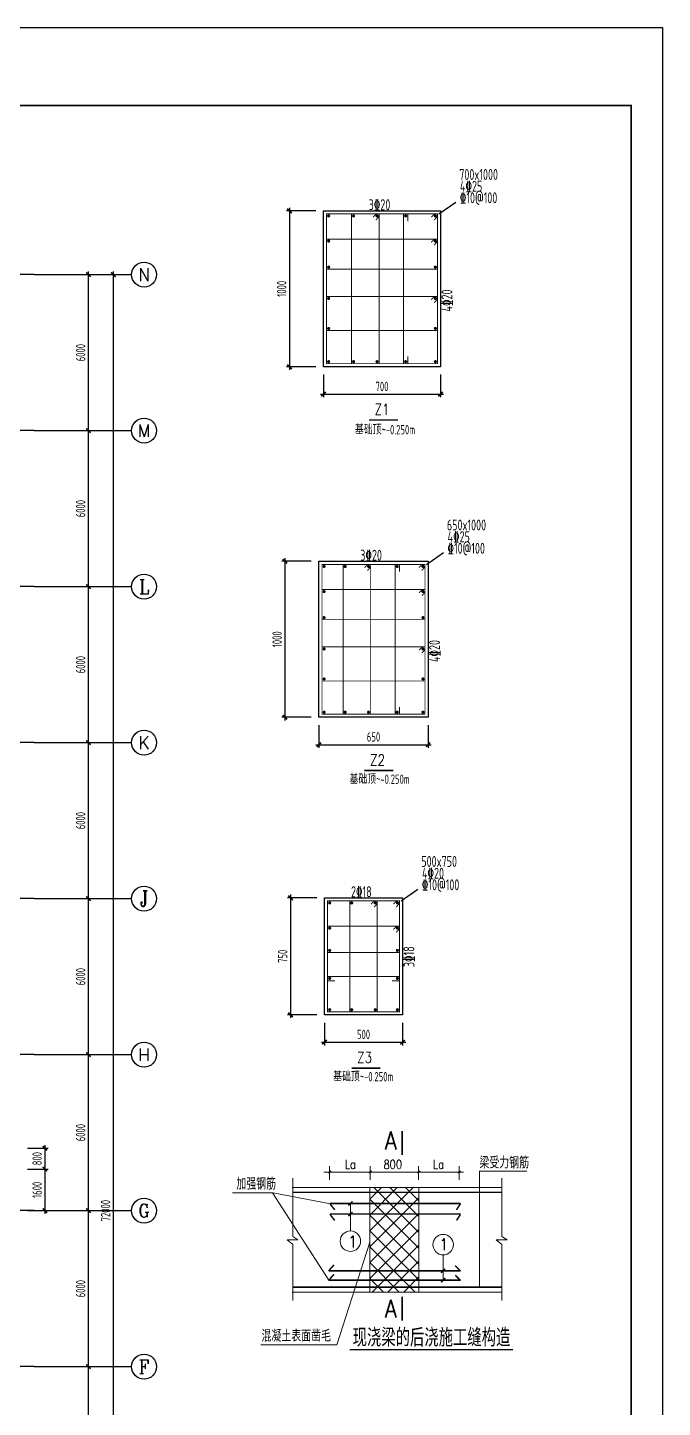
# Model space of a CAD drawing. Extents: x -1389621 to 57380, y -92505 to 283644.
# Drawn here: x -408690 to -384267, y 105500 to 158568 of the extents above; entities that cross this region are included whole.
import ezdxf
from ezdxf.enums import TextEntityAlignment as Align

# ---------------------------------------------------------------- set-up
doc = ezdxf.new("R2010")
doc.units = 0
doc.header["$LTSCALE"] = 100
doc.header["$MEASUREMENT"] = 0
doc.linetypes.add('DOTE', pattern=[2.42, 2, -0.2, 0.02, -0.2])
doc.layers.get('0').update_dxf_attribs({"linetype": 'CONTINUOUS'})
doc.layers.get('Defpoints').update_dxf_attribs({"linetype": 'CONTINUOUS'})
for name, color, linetype in [('120', 7, 'CONTINUOUS'), ('2', 253, 'CONTINUOUS'), ('AXIS', 3, 'CONTINUOUS'), ('AXIS_TEXT', 7, 'CONTINUOUS'), ('BORDER', 7, 'CONTINUOUS'), ('DIM', 3, 'CONTINUOUS'), ('DOTE', 1, 'DOTE'), ('REIN', 1, 'CONTINUOUS'), ('基础', 41, 'CONTINUOUS'), ('柱', 2, 'CONTINUOUS'), ('柱__钢筋标注', 7, 'CONTINUOUS'), ('水平钢筋', 7, 'CONTINUOUS')]:
    doc.layers.add(name, color=color, linetype=linetype)
doc.layers.add('PUB_TEXT', color=7, linetype='CONTINUOUS', lineweight=15)
doc.styles.add('_HZTXT', font='txt.shx', dxfattribs={"width": 0.7, "bigfont": 'HZTXT.shx'})
doc.styles.add('_ROMANT', font='ROMANT.shx', dxfattribs={"width": 0.6})
doc.styles.add('_TCH_AXIS', font='COMPLEX', dxfattribs={"bigfont": 'GBCBIG'})
doc.styles.add('COMPLEX', font='COMPLEX')
doc.styles.add('DIM_FONT', font='SIMPLEX', dxfattribs={"width": 0.7, "bigfont": 'GBCBIG'})
doc.styles.add('HD', font='txt.shx', dxfattribs={"bigfont": 'hztxt.shx'})
doc.styles.get("Standard").update_dxf_attribs({"font": 'txt', "height": 3, "bigfont": 'hztxt'})
doc.styles.add('TSSD_Dimension', font='tssdeng.shx', dxfattribs={"width": 0.7, "bigfont": 'hztxt.shx'})
doc.styles.add('TSSD_REIN', font='Tssdeng.shx', dxfattribs={"width": 0.7, "bigfont": 'hztxt.shx'})
doc.dimstyles.new('TSSD_100_100', dxfattribs={"dimtxt": 300, "dimasz": 100, "dimexe": 100, "dimexo": 250, "dimgap": 100, "dimtad": 1, "dimdec": 0, "dimzin": 0, "dimdsep": 46, "dimtxsty": 'TSSD_Dimension', "dimblk": 'ARCHTICK', "dimblk1": 'ARCHTICK', "dimblk2": 'ARCHTICK', "dimcen": 0, "dimdle": 100, "dimclrt": 7, "dimadec": 0, "dimazin": 0, "dimtfac": 1, "dimtdec": 0, "dimtix": 1, "dimtmove": 2, "dimatfit": 3, "dimfxl": 0, "dimtolj": 1, "dimtzin": 0, "dimarcsym": 0})

# ---------------------------------------------------------------- blocks, each defined once
blk = doc.blocks.new('_DIMX')
blk.add_line((-150, 0), (150, 0))
at = {"const_width": 50}
blk.add_lwpolyline([(-70, -70), (70, 70)], dxfattribs=at)
blk = doc.blocks.new('*X1318')
at = {"color": 0}
for p, q in [((81405, 22008), (82859, 23462)), ((81405, 22538), (82328, 23462)), ((81405, 23069), (81798, 23462)), ((81405, 21478), (83046, 23119)), ((83046, 21959), (81544, 23462)), ((83046, 22490), (82074, 23462)), ((83046, 23020), (82604, 23462)), ((83046, 21429), (81405, 23070)), ((81405, 20947), (83046, 22588)), ((83046, 20899), (81405, 22540)), ((81405, 20417), (83046, 22058)), ((83046, 20369), (81405, 22009)), ((82921, 19963), (81405, 21479)), ((81482, 19963), (83046, 21528)), ((82390, 19963), (81405, 20949)), ((82012, 19963), (83046, 20997)), ((81860, 19963), (81405, 20418)), ((82542, 19963), (83046, 20467))]:
    blk.add_line(p, q, dxfattribs=at)
blk = doc.blocks.new('A$C2E896090')
for p, q in [((1932, 5533), (1932, 3658)), ((8655, 5533), (8655, 3658)), ((3785, 4338), (3785, 4718)), ((3785, 3835), (3785, 4378)), ((1749, 3548), (1932, 3402)), ((2096, 3548), (1749, 3548)), ((1932, 3658), (2096, 3548)), ((8820, 3548), (8472, 3548)), ((8472, 3548), (8655, 3402)), ((8655, 3658), (8820, 3548)), ((1932, 3402), (1932, 1596)), ((8655, 3402), (8655, 1596)), ((6766, 3067), (6766, 2253))]:
    blk.add_line(p, q)
at = {"const_width": 48}
blk.add_lwpolyline([(5446, 951), (5446, 1722)], dxfattribs=at)
at = {"layer": '120', "color": 7, "const_width": 48}
blk.add_lwpolyline([(5446, 6281), (5446, 7052)], dxfattribs=at)
at = {"layer": 'PUB_TEXT'}
for p, q in [((3118, 5483), (3118, 5915)), ((4419, 5483), (4419, 5915)), ((5978, 5483), (5978, 5915)), ((7277, 5483), (7277, 5915)), ((2932, 5729), (7425, 5729)), ((7935, 2004), (7935, 5753)), ((7935, 5753), (9457, 5753)), ((1278, 5060), (0, 5060)), ((3088, 2253), (1278, 5060)), ((1302, 5060), (3142, 4703)), ((1918, 5232), (8651, 5232)), ((4407, 1862), (4407, 5232)), ((5982, 1862), (5982, 5232)), ((4407, 3480), (3349, 181)), ((1918, 1873), (8651, 1873)), ((3349, 181), (907, 181))]:
    blk.add_line(p, q, dxfattribs=at)
at = {"layer": 'PUB_TEXT', "const_width": 48}
for points in [[(3077, 5700), (3165, 5767)], [(4378, 5699), (4467, 5765)], [(5937, 5699), (6026, 5765)], [(7236, 5699), (7325, 5765)], [(1918, 5074), (8651, 5074)], [(3128, 4718), (7324, 4718)], [(3128, 4709), (3281, 4513)], [(7324, 4709), (7193, 4513)], [(3128, 4378), (7324, 4378)], [(3128, 4369), (3281, 4173)], [(7324, 4369), (7193, 4173)], [(3255, 2745), (3081, 2549)], [(7154, 2719), (7328, 2545)], [(3255, 2441), (3081, 2245)], [(3088, 2557), (7316, 2557)], [(3088, 2253), (7316, 2253)], [(7154, 2415), (7328, 2241)], [(1918, 2031), (8651, 2031)], [(3759, 24), (9011, 24)]]:
    blk.add_lwpolyline(points, dxfattribs=at)
at = {"layer": 'PUB_TEXT'}
for centre in [(3785, 3506), (6766, 3396)]:
    blk.add_circle(centre, 329, dxfattribs=at)
at = {"color": 0, "linetype": 'ByBlock', "xscale": 0.9599999999627471, "yscale": 0.9599999999627471, "zscale": 0.96}
for p in [(3785, 4718), (3785, 4378), (6766, 2557), (6766, 2253)]:
    blk.add_blockref('_DIMX', p, dxfattribs=at)
at = {"layer": 'PUB_TEXT', "xscale": 0.9599999999627471, "yscale": 0.9599999999627471, "zscale": 0.96}
blk.add_blockref('*X1318', (-73742, -17291), dxfattribs=at)
at = {"layer": '120', "color": 7, "width": 0.88}
for p in [(4889, 6455), (4889, 1051)]:
    blk.add_text('A', height=576, dxfattribs=at).set_placement(p)
at = {"layer": 'PUB_TEXT', "width": 0.8}
for s, height, style, p in [('La', 288, 'DIM_FONT', (3606, 5834)), ('800', 288, 'DIM_FONT', (4850, 5830)), ('La', 288, 'DIM_FONT', (6436, 5834)), ('1', 384, 'DIM_FONT', (3724, 3300)), ('1', 384, 'DIM_FONT', (6658, 3214)), ('现浇梁的后浇施工缝构造', 576, '_HZTXT', (3857, 122))]:
    blk.add_text(s, height=height, dxfattribs=dict(at, style=style)).set_placement(p)
at = {"layer": '水平钢筋', "style": 'HD', "width": 0.8}
for s, p in [('梁受力钢筋', (7932, 5842)), ('加强钢筋', (119, 5162)), ('混凝土表面凿毛', (926, 277))]:
    blk.add_text(s, height=380, dxfattribs=at).set_placement(p)
blk = doc.blocks.new('_ArchTick')
at = {"color": 0, "linetype": 'ByBlock'}
blk.add_lwpolyline([(-0.71, -0.71, 0.5, 0.5, 0), (0.71, 0.71, 0.5, 0.5, 0)], format="xyseb", dxfattribs=at)
blk = doc.blocks.new('*D1846')
at = {"layer": 'Defpoints', "color": 0, "ltscale": 100}
for p in [(-408442, 107067), (-406349, 107067), (-408442, 101067)]:
    blk.add_point(p, dxfattribs=at)
at = {"layer": 'DIM', "color": 0, "lineweight": -2, "ltscale": 100}
for p, q in [((-408142, 107067), (-406229, 107067)), ((-406349, 100947), (-406349, 107187)), ((-408142, 101067), (-406229, 101067))]:
    blk.add_line(p, q, dxfattribs=at)
at = {"layer": 'DIM', "color": 0, "lineweight": -2, "ltscale": 100, "xscale": 120, "yscale": 120, "zscale": 120}
for p, rotation in [((-406349, 107067), 90), ((-406349, 101067), 270)]:
    blk.add_blockref('_ArchTick', p, dxfattribs=dict(at, rotation=rotation))
at = {"layer": 'DIM', "color": 7, "ltscale": 100, "insert": (-406649, 104067), "char_height": 360, "attachment_point": 5, "rotation": 90, "style": 'TSSD_Dimension'}
blk.add_mtext('\\A1;6000', dxfattribs=at)
blk = doc.blocks.new('*D1847')
at = {"layer": 'Defpoints', "color": 0, "ltscale": 100}
for p in [(-408442, 113067), (-406349, 113067), (-408442, 107067)]:
    blk.add_point(p, dxfattribs=at)
at = {"layer": 'DIM', "color": 0, "lineweight": -2, "ltscale": 100}
for p, q in [((-408142, 113067), (-406229, 113067)), ((-406349, 106947), (-406349, 113187)), ((-408142, 107067), (-406229, 107067))]:
    blk.add_line(p, q, dxfattribs=at)
at = {"layer": 'DIM', "color": 0, "lineweight": -2, "ltscale": 100, "xscale": 120, "yscale": 120, "zscale": 120}
for p, rotation in [((-406349, 113067), 90), ((-406349, 107067), 270)]:
    blk.add_blockref('_ArchTick', p, dxfattribs=dict(at, rotation=rotation))
at = {"layer": 'DIM', "color": 7, "ltscale": 100, "insert": (-406649, 110067), "char_height": 360, "attachment_point": 5, "rotation": 90, "style": 'TSSD_Dimension'}
blk.add_mtext('\\A1;6000', dxfattribs=at)
blk = doc.blocks.new('*D1848')
at = {"layer": 'Defpoints', "color": 0, "ltscale": 100}
for p in [(-408442, 119067), (-406349, 119067), (-408442, 113067)]:
    blk.add_point(p, dxfattribs=at)
at = {"layer": 'DIM', "color": 0, "lineweight": -2, "ltscale": 100}
for p, q in [((-408142, 119067), (-406229, 119067)), ((-406349, 112947), (-406349, 119187)), ((-408142, 113067), (-406229, 113067))]:
    blk.add_line(p, q, dxfattribs=at)
at = {"layer": 'DIM', "color": 0, "lineweight": -2, "ltscale": 100, "xscale": 120, "yscale": 120, "zscale": 120}
for p, rotation in [((-406349, 119067), 90), ((-406349, 113067), 270)]:
    blk.add_blockref('_ArchTick', p, dxfattribs=dict(at, rotation=rotation))
at = {"layer": 'DIM', "color": 7, "ltscale": 100, "insert": (-406649, 116067), "char_height": 360, "attachment_point": 5, "rotation": 90, "style": 'TSSD_Dimension'}
blk.add_mtext('\\A1;6000', dxfattribs=at)
blk = doc.blocks.new('*D1849')
at = {"layer": 'Defpoints', "color": 0, "ltscale": 100}
for p in [(-408442, 125067), (-406349, 125067), (-408442, 119067)]:
    blk.add_point(p, dxfattribs=at)
at = {"layer": 'DIM', "color": 0, "lineweight": -2, "ltscale": 100}
for p, q in [((-408142, 125067), (-406229, 125067)), ((-406349, 118947), (-406349, 125187)), ((-408142, 119067), (-406229, 119067))]:
    blk.add_line(p, q, dxfattribs=at)
at = {"layer": 'DIM', "color": 0, "lineweight": -2, "ltscale": 100, "xscale": 120, "yscale": 120, "zscale": 120}
for p, rotation in [((-406349, 125067), 90), ((-406349, 119067), 270)]:
    blk.add_blockref('_ArchTick', p, dxfattribs=dict(at, rotation=rotation))
at = {"layer": 'DIM', "color": 7, "ltscale": 100, "insert": (-406649, 122067), "char_height": 360, "attachment_point": 5, "rotation": 90, "style": 'TSSD_Dimension'}
blk.add_mtext('\\A1;6000', dxfattribs=at)
blk = doc.blocks.new('*D1850')
at = {"layer": 'Defpoints', "color": 0, "ltscale": 100}
for p in [(-408442, 131067), (-406349, 131067), (-408442, 125067)]:
    blk.add_point(p, dxfattribs=at)
at = {"layer": 'DIM', "color": 0, "lineweight": -2, "ltscale": 100}
for p, q in [((-406349, 124947), (-406349, 131187)), ((-408142, 131067), (-406229, 131067)), ((-408142, 125067), (-406229, 125067))]:
    blk.add_line(p, q, dxfattribs=at)
at = {"layer": 'DIM', "color": 0, "lineweight": -2, "ltscale": 100, "xscale": 120, "yscale": 120, "zscale": 120}
for p, rotation in [((-406349, 131067), 90), ((-406349, 125067), 270)]:
    blk.add_blockref('_ArchTick', p, dxfattribs=dict(at, rotation=rotation))
at = {"layer": 'DIM', "color": 7, "ltscale": 100, "insert": (-406649, 128067), "char_height": 360, "attachment_point": 5, "rotation": 90, "style": 'TSSD_Dimension'}
blk.add_mtext('\\A1;6000', dxfattribs=at)
blk = doc.blocks.new('*D1851')
at = {"layer": 'Defpoints', "color": 0, "ltscale": 100}
for p in [(-408442, 137067), (-406349, 137067), (-408442, 131067)]:
    blk.add_point(p, dxfattribs=at)
at = {"layer": 'DIM', "color": 0, "lineweight": -2, "ltscale": 100}
for p, q in [((-408142, 137067), (-406229, 137067)), ((-406349, 130947), (-406349, 137187)), ((-408142, 131067), (-406229, 131067))]:
    blk.add_line(p, q, dxfattribs=at)
at = {"layer": 'DIM', "color": 0, "lineweight": -2, "ltscale": 100, "xscale": 120, "yscale": 120, "zscale": 120}
for p, rotation in [((-406349, 137067), 90), ((-406349, 131067), 270)]:
    blk.add_blockref('_ArchTick', p, dxfattribs=dict(at, rotation=rotation))
at = {"layer": 'DIM', "color": 7, "ltscale": 100, "insert": (-406649, 134067), "char_height": 360, "attachment_point": 5, "rotation": 90, "style": 'TSSD_Dimension'}
blk.add_mtext('\\A1;6000', dxfattribs=at)
blk = doc.blocks.new('*D1852')
at = {"layer": 'Defpoints', "color": 0, "ltscale": 100}
for p in [(-408442, 143067), (-406349, 143067), (-408442, 137067)]:
    blk.add_point(p, dxfattribs=at)
at = {"layer": 'DIM', "color": 0, "lineweight": -2, "ltscale": 100}
for p, q in [((-408142, 143067), (-406229, 143067)), ((-406349, 136947), (-406349, 143187)), ((-408142, 137067), (-406229, 137067))]:
    blk.add_line(p, q, dxfattribs=at)
at = {"layer": 'DIM', "color": 0, "lineweight": -2, "ltscale": 100, "xscale": 120, "yscale": 120, "zscale": 120}
for p, rotation in [((-406349, 143067), 90), ((-406349, 137067), 270)]:
    blk.add_blockref('_ArchTick', p, dxfattribs=dict(at, rotation=rotation))
at = {"layer": 'DIM', "color": 7, "ltscale": 100, "insert": (-406649, 140067), "char_height": 360, "attachment_point": 5, "rotation": 90, "style": 'TSSD_Dimension'}
blk.add_mtext('\\A1;6000', dxfattribs=at)
blk = doc.blocks.new('*D1853')
at = {"layer": 'Defpoints', "color": 0, "ltscale": 100}
for p in [(-408442, 149067), (-406349, 149067), (-408442, 143067)]:
    blk.add_point(p, dxfattribs=at)
at = {"layer": 'DIM', "color": 0, "lineweight": -2, "ltscale": 100}
for p, q in [((-406349, 142947), (-406349, 149187)), ((-408142, 149067), (-406229, 149067)), ((-408142, 143067), (-406229, 143067))]:
    blk.add_line(p, q, dxfattribs=at)
at = {"layer": 'DIM', "color": 0, "lineweight": -2, "ltscale": 100, "xscale": 120, "yscale": 120, "zscale": 120}
for p, rotation in [((-406349, 149067), 90), ((-406349, 143067), 270)]:
    blk.add_blockref('_ArchTick', p, dxfattribs=dict(at, rotation=rotation))
at = {"layer": 'DIM', "color": 7, "ltscale": 100, "insert": (-406649, 146067), "char_height": 360, "attachment_point": 5, "rotation": 90, "style": 'TSSD_Dimension'}
blk.add_mtext('\\A1;6000', dxfattribs=at)
blk = doc.blocks.new('*D1854')
at = {"layer": 'Defpoints', "color": 0, "ltscale": 100}
for p in [(-408682, 149067), (-405389, 149067), (-408682, 77067)]:
    blk.add_point(p, dxfattribs=at)
at = {"layer": 'DIM', "color": 0, "lineweight": -2, "ltscale": 100}
for p, q in [((-405389, 76947), (-405389, 149187)), ((-408382, 149067), (-405269, 149067)), ((-408382, 77067), (-405269, 77067))]:
    blk.add_line(p, q, dxfattribs=at)
at = {"layer": 'DIM', "color": 0, "lineweight": -2, "ltscale": 100, "xscale": 120, "yscale": 120, "zscale": 120}
for p, rotation in [((-405389, 149067), 90), ((-405389, 77067), 270)]:
    blk.add_blockref('_ArchTick', p, dxfattribs=dict(at, rotation=rotation))
at = {"layer": 'DIM', "color": 7, "ltscale": 100, "insert": (-405689, 113067), "char_height": 360, "attachment_point": 5, "rotation": 90, "style": 'TSSD_Dimension'}
blk.add_mtext('\\A1;72000', dxfattribs=at)
blk = doc.blocks.new('_AXISO')
blk.add_circle((0, 0), 0.5)
at = {"layer": 'AXIS_TEXT', "style": 'COMPLEX', "width": 1.041667}
blk.add_attdef('A', text='', height=0.56, dxfattribs=at).set_placement((-0.25, -0.28), (0.25, -0.28), align=Align.FIT)
blk = doc.blocks.new('*D1872')
at = {"layer": 'Defpoints', "color": 0, "ltscale": 100}
for p in [(-408997, 115467), (-408997, 114667), (-408024, 114667)]:
    blk.add_point(p, dxfattribs=at)
at = {"layer": 'DIM', "color": 0, "lineweight": -2, "ltscale": 100}
for p, q in [((-408697, 115467), (-407904, 115467)), ((-408024, 115587), (-408024, 114547)), ((-408697, 114667), (-407904, 114667))]:
    blk.add_line(p, q, dxfattribs=at)
at = {"layer": 'DIM', "color": 0, "lineweight": -2, "ltscale": 100, "xscale": 120, "yscale": 120, "zscale": 120}
for p, rotation in [((-408024, 115467), 90), ((-408024, 114667), 270)]:
    blk.add_blockref('_ArchTick', p, dxfattribs=dict(at, rotation=rotation))
at = {"layer": 'DIM', "color": 7, "ltscale": 100, "insert": (-408324, 115067), "char_height": 360, "attachment_point": 5, "rotation": 90, "style": 'TSSD_Dimension'}
blk.add_mtext('\\A1;800', dxfattribs=at)
blk = doc.blocks.new('*D1873')
at = {"layer": 'Defpoints', "color": 0, "ltscale": 100}
for p in [(-408997, 114667), (-408997, 113067), (-408024, 113067)]:
    blk.add_point(p, dxfattribs=at)
at = {"layer": 'DIM', "color": 0, "lineweight": -2, "ltscale": 100}
for p, q in [((-408697, 114667), (-407904, 114667)), ((-408024, 114787), (-408024, 112947)), ((-408697, 113067), (-407904, 113067))]:
    blk.add_line(p, q, dxfattribs=at)
at = {"layer": 'DIM', "color": 0, "lineweight": -2, "ltscale": 100, "xscale": 120, "yscale": 120, "zscale": 120}
for p, rotation in [((-408024, 114667), 90), ((-408024, 113067), 270)]:
    blk.add_blockref('_ArchTick', p, dxfattribs=dict(at, rotation=rotation))
at = {"layer": 'DIM', "color": 7, "ltscale": 100, "insert": (-408324, 113867), "char_height": 360, "attachment_point": 5, "rotation": 90, "style": 'TSSD_Dimension'}
blk.add_mtext('\\A1;1600', dxfattribs=at)
blk = doc.blocks.new('*D2016')
at = {"layer": 'Defpoints', "color": 0, "ltscale": 100}
for p in [(-379444, -10076), (-380535, -15076), (-379444, -15076)]:
    blk.add_point(p, dxfattribs=at)
at = {"layer": 'DIM', "color": 0, "lineweight": -2, "ltscale": 100}
for p, q in [((-379694, -10076), (-380635, -10076)), ((-380535, -9976), (-380535, -15176)), ((-379694, -15076), (-380635, -15076))]:
    blk.add_line(p, q, dxfattribs=at)
at = {"layer": 'DIM', "color": 0, "lineweight": -2, "ltscale": 100, "xscale": 100.05, "yscale": 100.05, "zscale": 100.05}
for p, rotation in [((-380535, -10076), 90), ((-380535, -15076), 270)]:
    blk.add_blockref('_ArchTick', p, dxfattribs=dict(at, rotation=rotation))
at = {"layer": 'DIM', "color": 7, "ltscale": 100, "insert": (-380785, -12576), "char_height": 300.1, "attachment_point": 5, "rotation": 90, "style": 'TSSD_Dimension'}
blk.add_mtext('\\A1;1000', dxfattribs=at)
blk = doc.blocks.new('*D2017')
at = {"layer": 'Defpoints', "color": 0, "ltscale": 100}
for p in [(-379444, -15076), (-375692, -15076), (-375692, -15954)]:
    blk.add_point(p, dxfattribs=at)
at = {"layer": 'DIM', "color": 0, "lineweight": -2, "ltscale": 100}
for p, q in [((-379444, -15326), (-379444, -16054)), ((-375692, -15326), (-375692, -16054)), ((-379544, -15954), (-375592, -15954))]:
    blk.add_line(p, q, dxfattribs=at)
at = {"layer": 'DIM', "color": 0, "lineweight": -2, "ltscale": 100, "xscale": 100.05, "yscale": 100.05, "zscale": 100.05, "rotation": 180}
blk.add_blockref('_ArchTick', (-379444, -15954), dxfattribs=at)
at = {"layer": 'DIM', "color": 0, "lineweight": -2, "ltscale": 100, "xscale": 100.05, "yscale": 100.05, "zscale": 100.05}
blk.add_blockref('_ArchTick', (-375692, -15954), dxfattribs=at)
at = {"layer": 'DIM', "color": 7, "ltscale": 100, "insert": (-377568, -15704), "char_height": 300.1, "attachment_point": 5, "style": 'TSSD_Dimension'}
blk.add_mtext('\\A1;700', dxfattribs=at)
blk = doc.blocks.new('*D2019')
at = {"layer": 'Defpoints', "color": 0, "ltscale": 100}
for p in [(-370744, -10076), (-371835, -15076), (-370744, -15076)]:
    blk.add_point(p, dxfattribs=at)
at = {"layer": 'DIM', "color": 0, "lineweight": -2, "ltscale": 100}
for p, q in [((-370994, -10076), (-371935, -10076)), ((-371835, -9976), (-371835, -15176)), ((-370994, -15076), (-371935, -15076))]:
    blk.add_line(p, q, dxfattribs=at)
at = {"layer": 'DIM', "color": 0, "lineweight": -2, "ltscale": 100, "xscale": 100.05, "yscale": 100.05, "zscale": 100.05}
for p, rotation in [((-371835, -10076), 90), ((-371835, -15076), 270)]:
    blk.add_blockref('_ArchTick', p, dxfattribs=dict(at, rotation=rotation))
at = {"layer": 'DIM', "color": 7, "ltscale": 100, "insert": (-372085, -12576), "char_height": 300.1, "attachment_point": 5, "rotation": 90, "style": 'TSSD_Dimension'}
blk.add_mtext('\\A1;1000', dxfattribs=at)
blk = doc.blocks.new('*D2020')
at = {"layer": 'Defpoints', "color": 0, "ltscale": 100}
for p in [(-370744, -15076), (-367242, -15076), (-367242, -15954)]:
    blk.add_point(p, dxfattribs=at)
at = {"layer": 'DIM', "color": 0, "lineweight": -2, "ltscale": 100}
for p, q in [((-370744, -15326), (-370744, -16054)), ((-367242, -15326), (-367242, -16054)), ((-370844, -15954), (-367142, -15954))]:
    blk.add_line(p, q, dxfattribs=at)
at = {"layer": 'DIM', "color": 0, "lineweight": -2, "ltscale": 100, "xscale": 100.05, "yscale": 100.05, "zscale": 100.05, "rotation": 180}
blk.add_blockref('_ArchTick', (-370744, -15954), dxfattribs=at)
at = {"layer": 'DIM', "color": 0, "lineweight": -2, "ltscale": 100, "xscale": 100.05, "yscale": 100.05, "zscale": 100.05}
blk.add_blockref('_ArchTick', (-367242, -15954), dxfattribs=at)
at = {"layer": 'DIM', "color": 7, "ltscale": 100, "insert": (-368993, -15704), "char_height": 300.1, "attachment_point": 5, "style": 'TSSD_Dimension'}
blk.add_mtext('\\A1;650', dxfattribs=at)
blk = doc.blocks.new('*D2022')
at = {"layer": 'Defpoints', "color": 0, "ltscale": 100}
for p in [(-371295, -33415), (-372386, -37168), (-371295, -37168)]:
    blk.add_point(p, dxfattribs=at)
at = {"layer": 'DIM', "color": 0, "lineweight": -2, "ltscale": 100}
for p, q in [((-371545, -33415), (-372486, -33415)), ((-372386, -33315), (-372386, -37268)), ((-371545, -37168), (-372486, -37168))]:
    blk.add_line(p, q, dxfattribs=at)
at = {"layer": 'DIM', "color": 0, "lineweight": -2, "ltscale": 100, "xscale": 100.05, "yscale": 100.05, "zscale": 100.05}
for p, rotation in [((-372386, -33415), 90), ((-372386, -37168), 270)]:
    blk.add_blockref('_ArchTick', p, dxfattribs=dict(at, rotation=rotation))
at = {"layer": 'DIM', "color": 7, "ltscale": 100, "insert": (-372636, -35291), "char_height": 300.1, "attachment_point": 5, "rotation": 90, "style": 'TSSD_Dimension'}
blk.add_mtext('\\A1;750', dxfattribs=at)
blk = doc.blocks.new('*D2023')
at = {"layer": 'Defpoints', "color": 0, "ltscale": 100}
for p in [(-371295, -37168), (-368793, -37168), (-368793, -38045)]:
    blk.add_point(p, dxfattribs=at)
at = {"layer": 'DIM', "color": 0, "lineweight": -2, "ltscale": 100}
for p, q in [((-371295, -37418), (-371295, -38146)), ((-368793, -37418), (-368793, -38146)), ((-371395, -38045), (-368693, -38045))]:
    blk.add_line(p, q, dxfattribs=at)
at = {"layer": 'DIM', "color": 0, "lineweight": -2, "ltscale": 100, "xscale": 100.05, "yscale": 100.05, "zscale": 100.05, "rotation": 180}
blk.add_blockref('_ArchTick', (-371295, -38045), dxfattribs=at)
at = {"layer": 'DIM', "color": 0, "lineweight": -2, "ltscale": 100, "xscale": 100.05, "yscale": 100.05, "zscale": 100.05}
blk.add_blockref('_ArchTick', (-368793, -38045), dxfattribs=at)
at = {"layer": 'DIM', "color": 7, "ltscale": 100, "insert": (-370044, -37795), "char_height": 300.1, "attachment_point": 5, "style": 'TSSD_Dimension'}
blk.add_mtext('\\A1;500', dxfattribs=at)
blk = doc.blocks.new('A$C48ED3A1A')
at = {"ltscale": 100}
blk.add_line((5159.6, 7061.5), (5699.9, 7440), dxfattribs=at)
at = {"layer": '2', "const_width": 50}
blk.add_lwpolyline([(2917.6, 454.2), (3842, 454.2)], dxfattribs=at)
at = {"layer": 'REIN', "ltscale": 100, "const_width": 30}
for points in [[(5108.3, 7060.1), (1556.5, 7060.1), (1556.5, 2260.3), (5108.3, 2260.3)], [(3237.9, 7060.1), (2355.4, 7060.1), (2355.4, 2260.3), (3237.9, 2260.3)], [(5108.3, 6254.6), (1556.5, 6254.6), (1556.5, 5291), (5108.3, 5291)], [(5108.3, 4415.5), (1556.5, 4415.5), (1556.5, 3324.8), (5108.3, 3324.8)]]:
    blk.add_lwpolyline(points, close=True, dxfattribs=at)
at = {"layer": 'REIN', "ltscale": 100, "const_width": 50}
for points in [[(1596.5, 6995.1, 1), (1646.5, 6995.1, 1)], [(2395.4, 6995.1, 1), (2445.4, 6995.1, 1)], [(3147.9, 6995.1, 1), (3197.9, 6995.1, 1)], [(4065.5, 6995.1, 1), (4115.5, 6995.1, 1)], [(5018.2, 6995.1, 1), (5068.2, 6995.1, 1)], [(1596.5, 6189.6, 1), (1646.5, 6189.6, 1)], [(5018.2, 6189.6, 1), (5068.2, 6189.6, 1)], [(1596.5, 5356.1, 1), (1646.5, 5356.1, 1)], [(5018.2, 5356.1, 1), (5068.2, 5356.1, 1)], [(1596.5, 4350.4, 1), (1646.5, 4350.4, 1)], [(5018.2, 4350.4, 1), (5068.2, 4350.4, 1)], [(1596.5, 3389.8, 1), (1646.5, 3389.8, 1)], [(5018.2, 3389.8, 1), (5068.2, 3389.8, 1)], [(1596.5, 2325.4, 1), (1646.5, 2325.4, 1)], [(2395.4, 2325.4, 1), (2445.4, 2325.4, 1)], [(3147.9, 2325.4, 1), (3197.9, 2325.4, 1)], [(4065.5, 2325.4, 1), (4115.5, 2325.4, 1)], [(5018.2, 2325.4, 1), (5068.2, 2325.4, 1)]]:
    blk.add_lwpolyline(points, format="xyb", close=True, dxfattribs=at)
at = {"layer": 'REIN', "ltscale": 100, "const_width": 30}
for points in [[(3042, 6956.2), (3146, 7060.1)], [(3237.9, 6968.2), (3134, 6864.2)], [(4025.5, 7060.1), (4025.5, 2260.3)], [(4162.9, 6827.6), (4162.9, 7060.1)], [(4912.3, 6956.2), (5016.4, 7060.1)], [(5108.3, 6968.2), (5004.3, 6864.2)], [(4912.3, 6150.6), (5016.4, 6254.6)], [(5108.3, 6162.7), (5004.3, 6058.7)], [(4912.3, 4311.5), (5016.4, 4415.5)], [(5108.3, 4323.6), (5004.3, 4219.6)], [(4162.9, 2492.9), (4162.9, 2260.3)]]:
    blk.add_lwpolyline(points, dxfattribs=at)
at = {"layer": '柱', "ltscale": 100}
blk.add_lwpolyline([(5208.3, 7160.2), (5208.3, 2160.3), (1456.4, 2160.3), (1456.4, 7160.2)], close=True, dxfattribs=at)
at = {"layer": 'PUB_TEXT'}
for s, height, style, width, p in [('Z1', 350.19, '_ROMANT', 0.8, (3095.2, 618.3)), ('基础顶~-0.250m', 300.075, 'TSSD_REIN', 0.7, (2466.1, -7.1))]:
    blk.add_text(s, height=height, dxfattribs=dict(at, style=style, width=width)).set_placement(p)
at = {"layer": '柱__钢筋标注', "style": 'TSSD_REIN', "width": 0.7}
for s, p in [('700x1000', (5809.9, 8150)), ('4\x8425', (5832, 7772.5)), ('3\x8420', (2905, 7179.6)), ('\x8410@100', (5827.2, 7401.6))]:
    blk.add_text(s, height=350.19, dxfattribs=at).set_placement(p)
blk.add_text('4\x8420', height=350.19, rotation=90, dxfattribs=at).set_placement((5589, 3932))
at = {"layer": 'DIM', "ltscale": 100}
dim = blk.add_linear_dim(base=(365.6, 2160.3), p1=(1456.4, 7160.2), p2=(1456.4, 2160.3), angle=90, text='1000', dimstyle='TSSD_100_100', override={"dimscale": 1.0005, "dimlfac": 0.9995}, dxfattribs=at)
dim.commit()
dim.dimension.update_dxf_attribs({"geometry": '*D2016', "text_midpoint": (115.4, 4660.2), "insert": (380900.5, 17236.3)})
dim = blk.add_linear_dim(base=(5208.3, 1282.3), p1=(1456.4, 2160.3), p2=(5208.3, 2160.3), text='700', dimstyle='TSSD_100_100', override={"dimscale": 1.0005, "dimlfac": 0.9995}, dxfattribs=at)
dim.commit()
dim.dimension.update_dxf_attribs({"geometry": '*D2017', "text_midpoint": (3332.4, 1532.5), "insert": (380900.5, 17236.3)})
blk = doc.blocks.new('A$C5C7F0EE3')
at = {"ltscale": 100}
blk.add_line((4909.6, 7027), (5449.9, 7405.5), dxfattribs=at)
at = {"layer": '2', "const_width": 50}
blk.add_lwpolyline([(2917.6, 419.7), (3842, 419.7)], dxfattribs=at)
at = {"layer": 'REIN', "ltscale": 100, "const_width": 30}
for points in [[(4858.3, 7025.6), (1556.5, 7025.6), (1556.5, 2225.8), (4858.3, 2225.8)], [(3114.9, 7025.6), (2232.3, 7025.6), (2232.3, 2225.8), (3114.9, 2225.8)], [(4858.3, 6220.1), (1556.5, 6220.1), (1556.5, 5256.5), (4858.3, 5256.5)], [(4858.3, 4380.9), (1556.5, 4380.9), (1556.5, 3290.3), (4858.3, 3290.3)]]:
    blk.add_lwpolyline(points, close=True, dxfattribs=at)
at = {"layer": 'REIN', "ltscale": 100, "const_width": 50}
for points in [[(1596.5, 6960.5, 1), (1646.5, 6960.5, 1)], [(2272.4, 6960.5, 1), (2322.4, 6960.5, 1)], [(3024.9, 6960.5, 1), (3074.9, 6960.5, 1)], [(3942.5, 6960.5, 1), (3992.5, 6960.5, 1)], [(4768.2, 6960.5, 1), (4818.2, 6960.5, 1)], [(1596.5, 6155, 1), (1646.5, 6155, 1)], [(4768.2, 6155, 1), (4818.2, 6155, 1)], [(1596.5, 5321.5, 1), (1646.5, 5321.5, 1)], [(4768.2, 5321.5, 1), (4818.2, 5321.5, 1)], [(1596.5, 4315.9, 1), (1646.5, 4315.9, 1)], [(4768.2, 4315.9, 1), (4818.2, 4315.9, 1)], [(1596.5, 3355.3, 1), (1646.5, 3355.3, 1)], [(4768.2, 3355.3, 1), (4818.2, 3355.3, 1)], [(1596.5, 2290.8, 1), (1646.5, 2290.8, 1)], [(2272.4, 2290.8, 1), (2322.4, 2290.8, 1)], [(3024.9, 2290.8, 1), (3074.9, 2290.8, 1)], [(3942.5, 2290.8, 1), (3992.5, 2290.8, 1)], [(4768.2, 2290.8, 1), (4818.2, 2290.8, 1)]]:
    blk.add_lwpolyline(points, format="xyb", close=True, dxfattribs=at)
at = {"layer": 'REIN', "ltscale": 100, "const_width": 30}
for points in [[(2919, 6921.6), (3023, 7025.6)], [(3114.9, 6933.7), (3011, 6829.7)], [(3902.4, 7025.6), (3902.4, 2225.8)], [(4039.9, 6793), (4039.9, 7025.6)], [(4662.3, 6921.6), (4766.4, 7025.6)], [(4858.3, 6933.7), (4754.3, 6829.7)], [(4662.3, 6116.1), (4766.4, 6220.1)], [(4858.3, 6128.2), (4754.3, 6024.1)], [(4662.3, 4277), (4766.4, 4380.9)], [(4858.3, 4289), (4754.3, 4185)], [(4039.9, 2458.3), (4039.9, 2225.8)]]:
    blk.add_lwpolyline(points, dxfattribs=at)
at = {"layer": '柱', "ltscale": 100}
blk.add_lwpolyline([(4958.3, 7125.6), (4958.3, 2125.7), (1456.4, 2125.7), (1456.4, 7125.6)], close=True, dxfattribs=at)
at = {"layer": 'PUB_TEXT'}
for s, height, style, width, p in [('Z2', 350.19, '_ROMANT', 0.8, (3095.2, 583.8)), ('基础顶~-0.250m', 300.075, 'TSSD_REIN', 0.7, (2438.5, -7.1))]:
    blk.add_text(s, height=height, dxfattribs=dict(at, style=style, width=width)).set_placement(p)
at = {"layer": '柱__钢筋标注', "style": 'TSSD_REIN', "width": 0.7}
for s, p in [('650x1000', (5559.9, 8115.5)), ('4\x8425', (5582, 7737.9)), ('\x8410@100', (5577.2, 7367.1)), ('3\x8420', (2782, 7145.1))]:
    blk.add_text(s, height=350.19, dxfattribs=at).set_placement(p)
blk.add_text('4\x8420', height=350.19, rotation=90, dxfattribs=at).set_placement((5339, 3897.5))
at = {"layer": 'DIM', "ltscale": 100}
dim = blk.add_linear_dim(base=(365.6, 2125.7), p1=(1456.4, 7125.6), p2=(1456.4, 2125.7), angle=90, text='1000', dimstyle='TSSD_100_100', override={"dimscale": 1.0005, "dimlfac": 0.9995}, dxfattribs=at)
dim.commit()
dim.dimension.update_dxf_attribs({"geometry": '*D2019', "text_midpoint": (115.4, 4625.7), "insert": (372200.6, 17201.8)})
dim = blk.add_linear_dim(base=(4958.3, 1247.8), p1=(1456.4, 2125.7), p2=(4958.3, 2125.7), text='650', dimstyle='TSSD_100_100', override={"dimscale": 1.0005, "dimlfac": 0.9995}, dxfattribs=at)
dim.commit()
dim.dimension.update_dxf_attribs({"geometry": '*D2020', "text_midpoint": (3207.4, 1497.9), "insert": (372200.6, 17201.8)})
blk = doc.blocks.new('A$C17887B86')
at = {"ltscale": 100}
blk.add_line((3909.2, 5777.3), (4449.5, 6155.8), dxfattribs=at)
at = {"layer": '2', "const_width": 50}
blk.add_lwpolyline([(2324.3, 417.7), (3248.7, 417.7)], dxfattribs=at)
at = {"layer": 'REIN', "ltscale": 100, "const_width": 30}
for points in [[(3857.9, 5775.8), (1556.5, 5775.8), (1556.5, 2223.8), (3857.9, 2223.8)], [(3146.9, 5775.8), (2264.3, 5775.8), (2264.3, 2223.8), (3146.9, 2223.8)], [(3857.9, 4967.3), (1556.5, 4967.3), (1556.5, 4124.8), (3857.9, 4124.8)]]:
    blk.add_lwpolyline(points, close=True, dxfattribs=at)
at = {"layer": 'REIN', "ltscale": 100, "const_width": 50}
for points in [[(1596.5, 5710.8, 1), (1646.5, 5710.8, 1)], [(2304.3, 5710.8, 1), (2354.4, 5710.8, 1)], [(3056.8, 5710.8, 1), (3106.9, 5710.8, 1)], [(3767.8, 5710.8, 1), (3817.9, 5710.8, 1)], [(1596.5, 4902.2, 1), (1646.5, 4902.2, 1)], [(3767.8, 4902.2, 1), (3817.9, 4902.2, 1)], [(1596.5, 4189.8, 1), (1646.5, 4189.8, 1)], [(3767.8, 4189.8, 1), (3817.9, 4189.8, 1)], [(1621.5, 3315.2, 1), (1621.5, 3265.2, 1)], [(3792.8, 3315.2, 1), (3792.8, 3265.2, 1)], [(1596.5, 2288.8, 1), (1646.5, 2288.8, 1)], [(2304.3, 2288.8, 1), (2354.4, 2288.8, 1)], [(3056.8, 2288.8, 1), (3106.9, 2288.8, 1)], [(3767.8, 2288.8, 1), (3817.9, 2288.8, 1)]]:
    blk.add_lwpolyline(points, format="xyb", close=True, dxfattribs=at)
at = {"layer": 'REIN', "ltscale": 100, "const_width": 30}
for points in [[(2951, 5671.9), (3055, 5775.8)], [(3662, 5671.9), (3766, 5775.8)], [(3146.9, 5683.9), (3042.9, 5579.9)], [(3857.9, 5683.9), (3753.9, 5579.9)], [(3662, 4863.3), (3766, 4967.3)], [(3857.9, 4875.4), (3753.9, 4771.3)], [(3857.9, 3355.2), (1556.5, 3355.2)], [(1789, 3217.7), (1556.5, 3217.7)], [(3625.3, 3217.7), (3857.9, 3217.7)]]:
    blk.add_lwpolyline(points, dxfattribs=at)
at = {"layer": '柱', "ltscale": 100}
blk.add_lwpolyline([(3957.9, 5875.9), (3957.9, 2123.8), (1456.4, 2123.8), (1456.4, 5875.9)], close=True, dxfattribs=at)
at = {"layer": 'PUB_TEXT'}
for s, height, style, width, p in [('Z3', 350.19, '_ROMANT', 0.8, (2501.9, 581.8)), ('基础顶~-0.250m', 300.075, 'TSSD_REIN', 0.7, (1736, -7.1))]:
    blk.add_text(s, height=height, dxfattribs=dict(at, style=style, width=width)).set_placement(p)
at = {"layer": '柱__钢筋标注', "style": 'TSSD_REIN', "width": 0.7}
for s, p in [('500x750', (4559.5, 6865.8)), ('4\x8420', (4581.6, 6488.2)), ('2\x8418', (2306.1, 5895.3)), ('\x8410@100', (4576.8, 6117.4))]:
    blk.add_text(s, height=350.19, dxfattribs=at).set_placement(p)
blk.add_text('3\x8418', height=350.19, rotation=90, dxfattribs=at).set_placement((4338.6, 3654.1))
at = {"layer": 'DIM', "ltscale": 100}
dim = blk.add_linear_dim(base=(365.6, 2123.8), p1=(1456.4, 5875.9), p2=(1456.4, 2123.8), angle=90, text='750', dimstyle='TSSD_100_100', override={"dimscale": 1.0005, "dimlfac": 0.9995}, dxfattribs=at)
dim.commit()
dim.dimension.update_dxf_attribs({"geometry": '*D2022', "text_midpoint": (115.4, 3999.8), "insert": (372751.3, 39291.3)})
dim = blk.add_linear_dim(base=(3957.9, 1245.8), p1=(1456.4, 2123.8), p2=(3957.9, 2123.8), text='500', dimstyle='TSSD_100_100', override={"dimscale": 1.0005, "dimlfac": 0.9995}, dxfattribs=at)
dim.commit()
dim.dimension.update_dxf_attribs({"geometry": '*D2023', "text_midpoint": (2707.2, 1496), "insert": (372751.3, 39291.3)})

msp = doc.modelspace()

# ---------------------------------------------------------------- linework, layer by layer
at = {"layer": 'AXIS'}
for p, q in [((-408442.342, 149066.574), (-404687.733, 149066.574)), ((-408442.342, 143066.574), (-404687.733, 143066.574)), ((-408442.342, 137066.574), (-404687.733, 137066.574)), ((-408442.342, 131066.574), (-404687.733, 131066.574)), ((-408442.342, 125066.574), (-404687.733, 125066.574)), ((-408442.342, 119066.574), (-404687.733, 119066.574)), ((-408442.342, 113066.574), (-404687.733, 113066.574)), ((-408442.342, 107066.574), (-404687.733, 107066.574))]:
    msp.add_line(p, q, dxfattribs=at)
at = {"layer": 'BORDER'}
msp.add_lwpolyline([(-455546.777, 57648.326), (-455546.777, 158568.326), (-384266.777, 158568.326), (-384266.777, 57648.326)], close=True, dxfattribs=at)
at = {"layer": 'BORDER', "const_width": 60}
msp.add_lwpolyline([(-454346.777, 58848.326), (-454346.777, 155568.326), (-385466.777, 155568.326), (-385466.777, 58848.326)], close=True, dxfattribs=at)
at = {"layer": 'DOTE', "linetype": 'DOTE', "ltscale": 10}
for p, q in [((-408442.342, 149066.574), (-449864.339, 149066.574)), ((-408442.342, 143066.574), (-449864.339, 143066.574)), ((-408442.342, 137066.574), (-449864.339, 137066.574)), ((-408442.342, 131066.574), (-449864.339, 131066.574)), ((-408442.342, 125066.574), (-449864.339, 125066.574)), ((-408442.342, 119066.574), (-449864.339, 119066.574)), ((-408442.342, 113066.574), (-449864.339, 113066.574)), ((-408442.342, 107066.574), (-449864.339, 107066.574))]:
    msp.add_line(p, q, dxfattribs=at)

# ---------------------------------------------------------------- block references
at = {"layer": 'AXIS'}
ref = msp.add_blockref('_AXISO', (-404207.733, 149066.574), dxfattribs=dict(at, xscale=960, yscale=960, zscale=960))
ref.add_attrib('A', 'N', dxfattribs={"layer": 'AXIS_TEXT', "ltscale": 0.5, "height": 498.312, "style": '_TCH_AXIS'}).set_placement((-404433.159, 148817.418), (-403982.306, 148817.418), align=Align.FIT)
ref = msp.add_blockref('_AXISO', (-404207.733, 143066.574), dxfattribs=dict(at, xscale=960, yscale=960, zscale=960))
ref.add_attrib('A', 'M', dxfattribs={"layer": 'AXIS_TEXT', "ltscale": 0.5, "height": 475.176, "style": '_TCH_AXIS'}).set_placement((-404445.32, 142828.986), (-403970.145, 142828.986), align=Align.FIT)
ref = msp.add_blockref('_AXISO', (-404207.733, 137066.574), dxfattribs=dict(at, xscale=960, yscale=960, zscale=960))
ref.add_attrib('A', 'L', dxfattribs={"layer": 'AXIS_TEXT', "ltscale": 0.5, "height": 546.829, "style": '_TCH_AXIS'}).set_placement((-404403.029, 136793.159), (-404012.436, 136793.159), align=Align.FIT)
ref = msp.add_blockref('_AXISO', (-404207.733, 131066.574), dxfattribs=dict(at, xscale=960, yscale=960, zscale=960))
ref.add_attrib('A', 'K', dxfattribs={"layer": 'AXIS_TEXT', "ltscale": 0.5, "height": 498.312, "style": '_TCH_AXIS'}).set_placement((-404433.159, 130817.418), (-403982.306, 130817.418), align=Align.FIT)
ref = msp.add_blockref('_AXISO', (-404207.733, 125066.574), dxfattribs=dict(at, xscale=960, yscale=960, zscale=960))
ref.add_attrib('A', 'J', dxfattribs={"layer": 'AXIS_TEXT', "ltscale": 0.5, "height": 595.279, "style": '_TCH_AXIS'}).set_placement((-404363.639, 124768.934), (-404051.826, 124768.934), align=Align.FIT)
ref = msp.add_blockref('_AXISO', (-404207.733, 119066.574), dxfattribs=dict(at, xscale=960, yscale=960, zscale=960))
ref.add_attrib('A', 'H', dxfattribs={"layer": 'AXIS_TEXT', "ltscale": 0.5, "height": 486.621, "style": '_TCH_AXIS'}).set_placement((-404439.457, 118823.263), (-403976.008, 118823.263), align=Align.FIT)
ref = msp.add_blockref('_AXISO', (-404207.733, 113066.574), dxfattribs=dict(at, xscale=960, yscale=960, zscale=960))
ref.add_attrib('A', 'G', dxfattribs={"layer": 'AXIS_TEXT', "ltscale": 0.5, "height": 510.22, "style": '_TCH_AXIS'}).set_placement((-404426.398, 112811.464), (-403989.067, 112811.464), align=Align.FIT)
ref = msp.add_blockref('_AXISO', (-404207.733, 107066.574), dxfattribs=dict(at, xscale=960, yscale=960, zscale=960))
ref.add_attrib('A', 'F', dxfattribs={"layer": 'AXIS_TEXT', "ltscale": 0.5, "height": 534.53, "style": '_TCH_AXIS'}).set_placement((-404411.363, 106799.309), (-404004.102, 106799.309), align=Align.FIT)
at = {"layer": 'PUB_TEXT', "xscale": 1.197000000072876, "yscale": 1.196999999971013, "zscale": 1.197}
msp.add_blockref('A$C2E896090', (-400800.972, 107694.7), dxfattribs=at)
at = {"layer": '基础', "ltscale": 100, "xscale": 1.2, "yscale": 1.2, "zscale": 1.2}
for name, p in [('A$C48ED3A1A', (-399053.869, 142930.059)), ('A$C5C7F0EE3', (-399229.933, 129490.073)), ('A$C17887B86', (-399014.373, 118048.602))]:
    msp.add_blockref(name, p, dxfattribs=at)

# ---------------------------------------------------------------- dimensions: what is measured, and where the dimension line sits
at = {"layer": 'DIM', "ltscale": 100}
for p1, p2, distance, picture, middle in [((-408682.342, 77066.574), (-408682.342, 149066.574), -3292.902, '*D1854', (-405689.44, 113066.574)), ((-408442.342, 143066.574), (-408442.342, 149066.574), -2092.902, '*D1853', (-406649.44, 146066.574)), ((-408442.342, 137066.574), (-408442.342, 143066.574), -2092.902, '*D1852', (-406649.44, 140066.574)), ((-408442.342, 131066.574), (-408442.342, 137066.574), -2092.902, '*D1851', (-406649.44, 134066.574)), ((-408442.342, 125066.574), (-408442.342, 131066.574), -2092.902, '*D1850', (-406649.44, 128066.574)), ((-408442.342, 119066.574), (-408442.342, 125066.574), -2092.902, '*D1849', (-406649.44, 122066.574)), ((-408442.342, 113066.574), (-408442.342, 119066.574), -2092.902, '*D1848', (-406649.44, 116066.574)), ((-408442.342, 107066.574), (-408442.342, 113066.574), -2092.902, '*D1847', (-406649.44, 110066.574)), ((-408442.342, 101066.574), (-408442.342, 107066.574), -2092.902, '*D1846', (-406649.44, 104066.574))]:
    dim = msp.add_aligned_dim(p1=p1, p2=p2, distance=distance, dimstyle='TSSD_100_100', override={"dimscale": 1.2}, dxfattribs=at)
    dim.commit()
    dim.dimension.update_dxf_attribs({"geometry": picture, "text_midpoint": middle})
for base, p1, p2, picture, middle in [((-408023.943, 114666.574), (-408996.757, 115466.574), (-408996.757, 114666.574), '*D1872', (-408323.943, 115066.574)), ((-408023.943, 113066.574), (-408996.757, 114666.574), (-408996.757, 113066.574), '*D1873', (-408323.943, 113866.574))]:
    dim = msp.add_linear_dim(base=base, p1=p1, p2=p2, angle=90, dimstyle='TSSD_100_100', override={"dimscale": 1.2}, dxfattribs=at)
    dim.commit()
    dim.dimension.update_dxf_attribs({"geometry": picture, "text_midpoint": middle})

doc.saveas('drawing.dxf')
